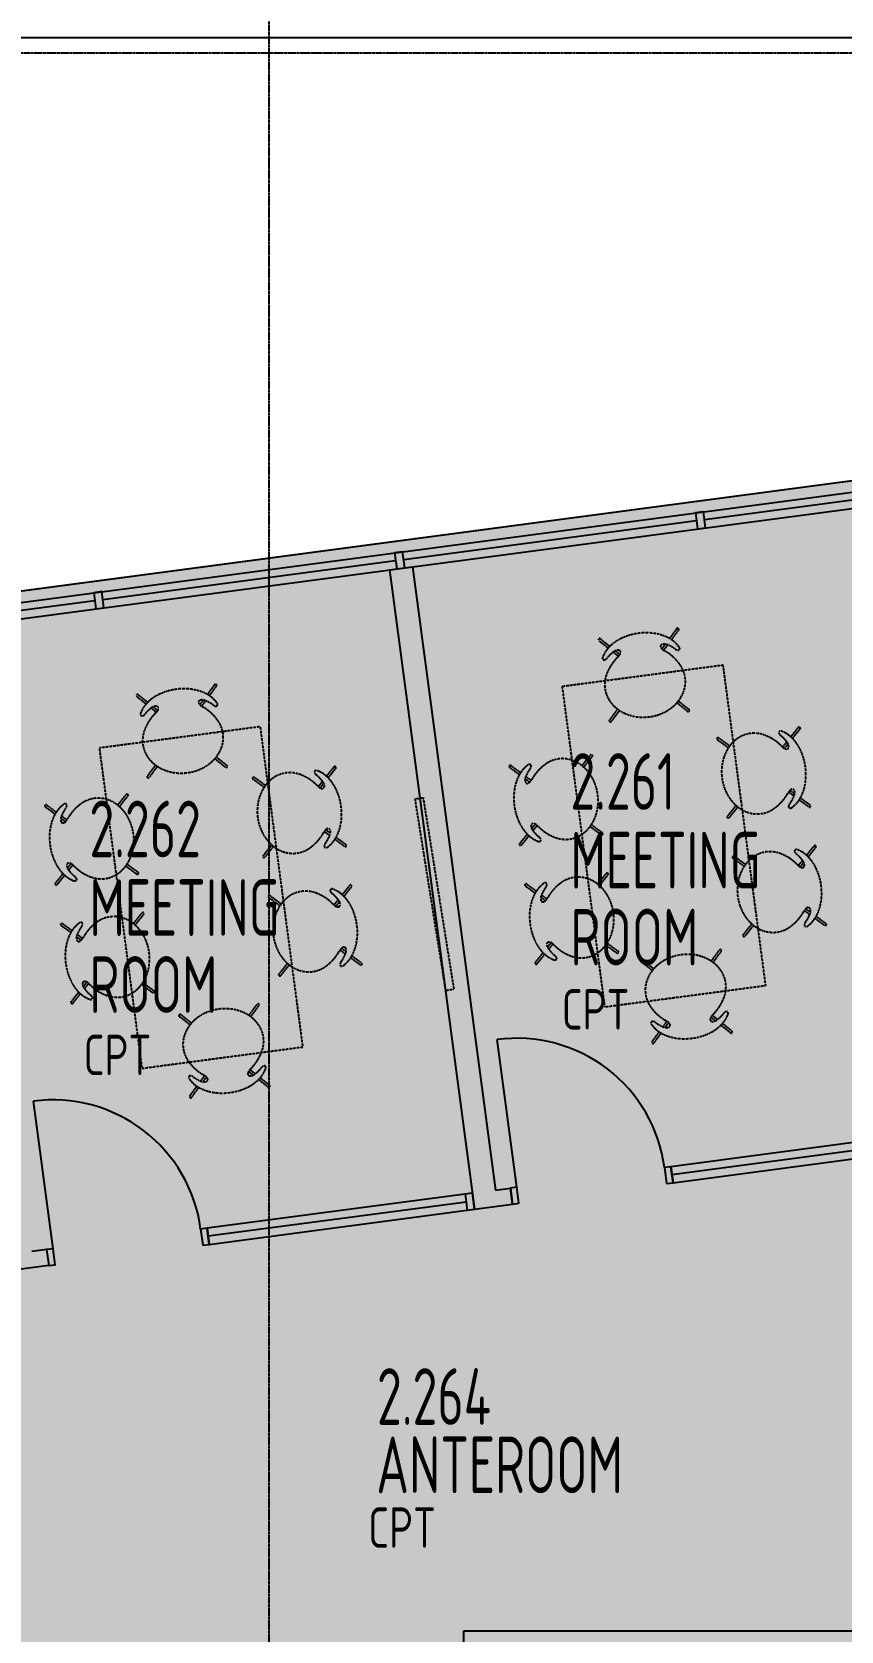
# Model space of a CAD drawing. Header units: millimetres. Extents: x -45258 to 103756, y -3540 to 105026.
# Drawn here: x 4908 to 9905, y 17043 to 26923 of the extents above; entities that cross this region are included whole.
import ezdxf
from ezdxf.enums import TextEntityAlignment as Align

# ---------------------------------------------------------------- set-up
doc = ezdxf.new("R2010")
doc.units = ezdxf.units.MM
doc.header["$LTSCALE"] = 0.4
doc.linetypes.add('BLD-80-FL-2$0$CENTER', pattern=[50.8, 31.75, -6.35, 6.35, -6.35])
doc.linetypes.add('BLD-80-FL-2$0$HIDDEN2', pattern=[4.7625, 3.175, -1.5875])
for name, color, linetype in [('BLD-80-FL-2$0$DO-EXST-6CO', 6, 'Continuous'), ('BLD-80-FL-2$0$FL-EXST-8CO', 8, 'Continuous'), ('BLD-80-FL-2$0$ST-GRID-9CE', 9, 'BLD-80-FL-2$0$CENTER'), ('BLD-80-FL-2$0$TX-EXST-6CO', 6, 'Continuous'), ('BLD-80-FL-2$0$WA-PART-6C0-EXST', 6, 'Continuous'), ('BLD-80-FL-2$0$WN-EXST-8CO', 8, 'Continuous'), ('XREF', 8, 'Continuous')]:
    doc.layers.add(name, color=color, linetype=linetype)
doc.layers.add('BLD-80-FL-2$0$FU-LOOS-8H2-EXST', color=8, linetype='BLD-80-FL-2$0$HIDDEN2', lineweight=25)
doc.layers.add('BLD-80-FL-2$0$SI-BUIL-253CO', color=253, linetype='Continuous', lineweight=25)
doc.styles.add('BLD-80-FL-2$0$ISO3098B', font='isocp2.shx', dxfattribs={"width": 0.8})

# ---------------------------------------------------------------- blocks, each defined once
blk = doc.blocks.new('BLD-80-FL-2', base_point=(226.58, 457.44))
at = {"layer": 'BLD-80-FL-2$0$SI-BUIL-253CO'}
h = blk.add_hatch(color=256, dxfattribs=at)
h.dxf.hatch_style = 1
h.paths.add_polyline_path([(33930.98, 4350.99), (36240.99, 4350.99), (36240.99, 199.98), (33930.98, 199.98)], flags=16)
h.paths.add_polyline_path([(38800, 6450.02), (41466.66, 6450.02), (41466.66, 3400.02), (38800, 3400.02)], flags=16)
h.paths.add_polyline_path([(36350, 2900.02), (39550, 2900.02), (39550, 200.02), (36350, 200.02)], flags=16)
h.paths.add_polyline_path([(41566.66, 6450.02), (44233.32, 6450.02), (44233.32, 3400.02), (41566.66, 3400.02)], flags=16)
h.paths.add_polyline_path([(38700, 6950.02), (38700, 3000.02), (36349.99, 3000.02), (36349.99, 6950.02), (29849.99, 6950.01), (29849.99, 8700.01), (27292.54, 8700.01), (27292.54, 8818.01), (28771.29, 18568.34), (29466.85, 23152.04), (16621.8, 25100.52), (16625.04, 25122.94), (16625.04, 27379.99), (12299.98, 27379.99), (12299.98, 27100), (13799.98, 27100), (13799.98, 25086.47), (219.98, 23282.48), (219.98, 19520), (3199.98, 19520), (3199.98, 17500), (199.98, 17500), (199.98, 17220), (1349.98, 17220), (1349.98, 16017.89), (739.79, 15927.75), (772.65, 15705.27), (-1172.02, 15418.02), (-327.38, 9699.99), (849.99, 9699.99), (849.99, 9474.99), (4649.78, 9474.99), (4649.78, 6950), (3600, 6950), (3600, 2989.93), (10761.85, 2240.02), (10784.76, 2458.82), (10752.61, 2462.19), (10752.61, 2550.02), (16300, 2550), (16300.02, 1881.32), (16155.36, 1896.47), (16132.45, 1677.66), (19500, 1325.05), (19500.01, 149.98), (18899.98, 147.57), (18900, -130.02), (47099.98, -129.97), (47099.98, 150.03), (46250, 150.03), (46250, 2900.03), (46999.99, 2900.03), (46999.99, 3399.98), (44333.26, 3399.98), (44333.26, 6450.02), (47099.99, 6450.02), (47099.99, 6950.02)])
at = {"layer": 'BLD-80-FL-2$0$DO-EXST-6CO'}
for p, q in [((8129.24, 20242.4), (8008.06, 21154.39)), ((5264.43, 19861.83), (5143.26, 20773.82))]:
    blk.add_line(p, q, dxfattribs=at)
for points in [[(9054.39, 20264.42), (9094.05, 20269.69), (9080.88, 20368.82), (9041.23, 20363.55)], [(8102.75, 20138), (8142.4, 20143.27), (8129.24, 20242.4), (8089.59, 20237.13)], [(6189.59, 19883.86), (6229.24, 19889.12), (6216.08, 19988.25), (6176.43, 19982.98)], [(5237.95, 19757.44), (5277.6, 19762.7), (5264.43, 19861.83), (5224.78, 19856.57)]]:
    blk.add_lwpolyline(points, close=True, dxfattribs=at)
for centre in [(8129.24, 20242.4), (5264.44, 19861.84)]:
    blk.add_arc(centre, 920, 7.566875, 97.568736, dxfattribs=at)
at = {"layer": 'BLD-80-FL-2$0$FL-EXST-8CO'}
blk.add_line((3647.67, 23737.84), (11132, 24732.05), dxfattribs=at)
blk.add_lwpolyline([(-3300.04, 21385), (-1850.01, 21385), (-1850.02, 27344.98), (12299.98, 27344.99)], dxfattribs=at)
at = {"layer": 'BLD-80-FL-2$0$FU-LOOS-8H2-EXST'}
for p, q in [((8635.81, 23619.95), (8694.87, 23572.88)), ((8643.27, 23631.91), (8702.96, 23584.33)), ((9117.95, 23694.97), (9072.75, 23633.46)), ((9128.28, 23685.37), (9083.55, 23624.51)), ((8724.72, 23549.09), (8757.47, 23522.99)), ((8736.95, 23557.24), (8765.83, 23534.22)), ((9047.01, 23598.43), (9025.14, 23568.67)), ((9060.95, 23593.76), (9036.15, 23560.01)), ((8410.5, 23337.46), (9401.79, 23469.14)), ((9401.79, 23469.14), (9665.16, 21486.56)), ((6263.64, 23349.35), (6218.44, 23287.83)), ((6273.96, 23339.75), (6229.24, 23278.89)), ((8673.87, 21354.88), (8410.5, 23337.46)), ((5781.5, 23274.33), (5840.56, 23227.26)), ((5788.95, 23286.29), (5848.65, 23238.71)), ((6192.7, 23252.81), (6170.83, 23223.05)), ((6206.64, 23248.14), (6181.84, 23214.39)), ((9119.55, 23234.39), (9183.41, 23183.49)), ((9126.14, 23247.04), (9193.87, 23193.06)), ((5870.4, 23203.47), (5903.15, 23177.37)), ((5882.64, 23211.62), (5911.52, 23188.6)), ((8752.31, 23197.38), (8701.02, 23127.59)), ((8761.97, 23186.89), (8713.62, 23121.09)), ((5551.98, 22957.73), (6543.27, 23089.41)), ((6543.27, 23089.41), (6806.64, 21106.83)), ((9867.65, 23083.45), (9820.58, 23024.39)), ((9879.61, 23075.99), (9832.03, 23016.3)), ((5815.35, 20975.14), (5551.98, 22957.73)), ((9434.59, 22957.29), (9368.79, 23005.65)), ((9445.08, 22966.95), (9375.29, 23018.24)), ((9796.79, 22994.54), (9770.69, 22961.8)), ((9804.94, 22982.31), (9781.92, 22953.43)), ((5897.99, 22851.76), (5846.71, 22781.97)), ((5907.65, 22841.27), (5859.3, 22775.47)), ((6265.24, 22888.77), (6329.09, 22837.87)), ((6271.82, 22901.42), (6339.55, 22847.44)), ((6999.81, 22839.65), (6952.74, 22780.59)), ((7011.77, 22832.19), (6964.19, 22772.5)), ((8083.1, 22837.34), (8144.61, 22792.14)), ((8092.7, 22847.66), (8153.56, 22802.94)), ((8531.03, 22845.53), (8585.01, 22913.26)), ((8543.68, 22838.94), (8594.58, 22902.8)), ((6566.75, 22713.49), (6500.95, 22761.84)), ((6577.24, 22723.15), (6507.45, 22774.43)), ((6928.95, 22750.74), (6902.85, 22717.99)), ((6937.1, 22738.51), (6914.08, 22709.62)), ((8179.64, 22766.4), (8209.4, 22744.53)), ((8184.31, 22780.34), (8218.06, 22755.54)), ((5663.19, 22601.73), (5717.17, 22669.45)), ((5675.84, 22595.14), (5726.74, 22659)), ((7501.18, 22641.6), (7550.55, 22649.5)), ((7690.9, 21456.69), (7501.18, 22641.6)), ((7550.55, 22649.5), (7740.27, 21464.59)), ((9841.46, 22658.31), (9807.71, 22683.11)), ((9846.13, 22672.25), (9816.37, 22694.12)), ((9933.08, 22590.99), (9872.21, 22635.71)), ((9942.67, 22601.31), (9881.16, 22646.51)), ((5215.26, 22593.54), (5276.77, 22548.34)), ((5224.86, 22603.86), (5285.72, 22559.14)), ((5316.47, 22536.54), (5350.22, 22511.74)), ((9482.09, 22599.71), (9431.2, 22535.85)), ((9494.74, 22593.12), (9440.76, 22525.4)), ((5311.8, 22522.6), (5341.56, 22500.73)), ((6973.62, 22414.51), (6939.87, 22439.3)), ((6978.29, 22428.45), (6948.53, 22450.32)), ((8220.83, 22456.34), (8243.85, 22485.22)), ((8228.98, 22444.11), (8255.08, 22476.85)), ((8580.69, 22471.7), (8650.48, 22420.41)), ((8591.18, 22481.36), (8656.98, 22433.01)), ((6614.25, 22355.91), (6563.35, 22292.05)), ((6626.9, 22349.32), (6572.92, 22281.59)), ((7065.23, 22347.18), (7004.37, 22391.91)), ((7074.83, 22357.51), (7013.32, 22402.71)), ((8146.16, 22362.66), (8193.74, 22422.35)), ((8158.12, 22355.2), (8205.19, 22414.26)), ((9964.89, 22351.44), (9917.82, 22292.38)), ((9976.85, 22343.99), (9929.27, 22284.29)), ((5352.99, 22212.54), (5376.01, 22241.42)), ((5361.14, 22200.3), (5387.24, 22233.05)), ((5723.34, 22237.56), (5789.14, 22189.2)), ((9531.83, 22225.29), (9466.03, 22273.64)), ((9542.32, 22234.95), (9472.53, 22286.23)), ((9894.03, 22262.54), (9867.93, 22229.79)), ((9902.18, 22250.3), (9879.16, 22221.42)), ((5278.32, 22118.86), (5325.9, 22178.55)), ((5290.28, 22111.4), (5337.35, 22170.46)), ((5712.85, 22227.89), (5782.64, 22176.61)), ((8628.27, 22113.52), (8682.25, 22181.25)), ((8640.92, 22106.94), (8691.82, 22170.79)), ((6674.48, 21991.14), (6604.69, 22042.43)), ((7097.05, 22107.64), (7049.98, 22048.58)), ((7109.01, 22100.18), (7061.43, 22040.49)), ((8180.34, 22105.33), (8241.86, 22060.13)), ((8189.94, 22115.66), (8250.8, 22070.93)), ((8276.88, 22034.4), (8306.64, 22012.53)), ((8281.55, 22048.33), (8315.3, 22023.54)), ((5760.43, 21869.72), (5814.41, 21937.45)), ((6663.99, 21981.48), (6598.19, 22029.84)), ((7026.19, 22018.73), (7000.09, 21985.99)), ((7034.34, 22006.5), (7011.32, 21977.62)), ((9938.7, 21926.3), (9904.95, 21951.1)), ((9943.37, 21940.24), (9913.61, 21962.11)), ((5312.5, 21861.53), (5374.01, 21816.33)), ((5322.1, 21871.85), (5382.96, 21827.13)), ((5773.08, 21863.13), (5823.98, 21926.99)), ((9579.33, 21867.7), (9528.44, 21803.85)), ((9591.98, 21861.11), (9538, 21793.39)), ((10030.32, 21858.98), (9969.45, 21903.7)), ((10039.91, 21869.3), (9978.4, 21914.5)), ((5409.04, 21790.59), (5438.8, 21768.72)), ((5413.71, 21804.53), (5447.46, 21779.73)), ((8318.07, 21724.34), (8341.09, 21753.22)), ((8326.22, 21712.1), (8352.32, 21744.85)), ((8677.93, 21739.69), (8747.72, 21688.41)), ((8688.42, 21749.35), (8754.22, 21701)), ((7070.86, 21682.5), (7037.11, 21707.3)), ((7075.53, 21696.44), (7045.77, 21718.31)), ((7162.47, 21615.18), (7101.61, 21659.9)), ((7172.07, 21625.5), (7110.56, 21670.7)), ((8243.4, 21630.65), (8290.98, 21690.34)), ((8255.36, 21623.19), (8302.43, 21682.26)), ((8973.75, 21592.65), (8909.89, 21643.54)), ((9331.33, 21640.15), (9379.69, 21705.95)), ((9341, 21629.66), (9392.28, 21699.45)), ((6711.49, 21623.9), (6660.59, 21560.04)), ((6724.14, 21617.31), (6670.16, 21549.59)), ((8967.16, 21580), (8899.44, 21633.98)), ((5375.56, 21386.85), (5423.14, 21446.54)), ((5450.23, 21480.53), (5473.25, 21509.41)), ((5458.38, 21468.3), (5484.48, 21501.04)), ((5810.09, 21495.89), (5879.88, 21444.6)), ((5820.58, 21505.55), (5886.38, 21457.2)), ((7740.27, 21464.59), (7690.9, 21456.69)), ((9665.16, 21486.56), (8673.87, 21354.88)), ((5387.52, 21379.39), (5434.59, 21438.45)), ((6475.7, 21304.48), (6524.05, 21370.28)), ((6485.36, 21293.99), (6536.64, 21363.78)), ((6111.53, 21244.33), (6043.8, 21298.31)), ((6118.11, 21256.98), (6054.26, 21307.87)), ((9032.35, 21233.28), (9057.15, 21267.03)), ((9046.29, 21228.61), (9068.16, 21258.37)), ((9356.35, 21269.8), (9327.47, 21292.82)), ((9368.59, 21277.95), (9335.84, 21304.05)), ((9450.03, 21195.13), (9390.34, 21242.71)), ((9457.49, 21207.09), (9398.43, 21254.16)), ((8965.03, 21141.67), (9009.75, 21202.53)), ((8975.35, 21132.07), (9020.55, 21193.58)), ((6806.64, 21106.83), (5815.35, 20975.14)), ((6500.71, 20934.13), (6471.83, 20957.15)), ((6512.95, 20942.28), (6480.2, 20968.38)), ((6109.39, 20806), (6154.11, 20866.86)), ((6119.71, 20796.4), (6164.92, 20857.91)), ((6176.71, 20897.61), (6201.51, 20931.36)), ((6190.65, 20892.94), (6212.52, 20922.7)), ((6594.4, 20859.46), (6534.7, 20907.04)), ((6601.86, 20871.42), (6542.79, 20918.49))]:
    blk.add_line(p, q, dxfattribs=at)
for centre, radius, start, end in [((8640.53, 23625.39), 7, 46.017065, 236.772387), ((9122.3, 23689.39), 7, 318.361448, 149.11677), ((8950.14, 23313.73), 283.86, 133.636031, 158.921003), ((8904.79, 23307.7), 283.86, 36.212831, 61.054228), ((6267.98, 23343.77), 7, 318.361448, 149.11677), ((5786.21, 23279.77), 7, 46.017065, 236.772387), ((6095.83, 22968.11), 283.86, 133.636031, 158.921003), ((6050.47, 22962.08), 283.86, 36.212831, 61.054228), ((8707.16, 23123.8), 7, 138.145803, 328.526792), ((9188.93, 23187.8), 7, 226.607042, 56.988031), ((9561.43, 22769.12), 283.86, 43.636031, 68.921003), ((9873.09, 23078.73), 7, 316.017065, 146.772387), ((9371.5, 23012.1), 7, 48.145803, 238.526792), ((6334.61, 22842.18), 7, 226.607042, 56.988031), ((7005.25, 22834.93), 7, 316.017065, 146.772387), ((8088.68, 22841.69), 7, 48.361451, 239.116773), ((8470.37, 22624.18), 283.86, 126.212834, 151.497806), ((8590.27, 22908.32), 7, 316.607045, 146.988034), ((5852.85, 22778.18), 7, 138.145803, 328.526792), ((6503.66, 22768.3), 7, 48.145803, 238.526792), ((6693.59, 22525.31), 283.86, 43.636031, 68.921003), ((5722.43, 22664.52), 7, 316.607045, 146.988034), ((9555.4, 22814.48), 283.86, 306.212831, 331.054228), ((5220.84, 22597.89), 7, 48.361451, 239.116773), ((5602.53, 22380.38), 283.86, 126.212834, 151.497806), ((9435.5, 22530.33), 7, 136.607042, 326.988031), ((9937.09, 22596.96), 7, 228.361448, 59.11677), ((6687.56, 22570.67), 283.86, 306.212831, 331.054228), ((8464.34, 22669.54), 283.86, 224.079609, 248.921006), ((8654.27, 22426.55), 7, 228.145806, 58.526795), ((7069.25, 22353.16), 7, 228.361448, 59.11677), ((8152.68, 22359.92), 7, 136.017067, 326.77239), ((9970.33, 22346.73), 7, 316.017065, 146.772387), ((6567.66, 22286.53), 7, 136.607042, 326.988031), ((9468.74, 22280.09), 7, 48.145803, 238.526792), ((9658.67, 22037.11), 283.86, 43.636031, 68.921003), ((5596.5, 22425.73), 283.86, 224.079609, 248.921006), ((5786.43, 22182.75), 7, 228.145806, 58.526795), ((8687.51, 22176.31), 7, 316.607045, 146.988034), ((5284.84, 22116.12), 7, 136.017067, 326.77239), ((6600.9, 22036.29), 7, 48.145803, 238.526792), ((6790.83, 21793.31), 283.86, 43.636031, 68.921003), ((7102.49, 22102.92), 7, 316.017065, 146.772387), ((8185.92, 22109.68), 7, 48.361451, 239.116773), ((8567.61, 21892.17), 283.86, 126.212834, 151.497806), ((5819.67, 21932.51), 7, 316.607045, 146.988034), ((9652.64, 22082.47), 283.86, 306.212831, 331.054228), ((5318.08, 21865.88), 7, 48.361451, 239.116773), ((5699.77, 21648.37), 283.86, 126.212834, 151.497806), ((10034.33, 21864.96), 7, 228.361448, 59.11677), ((8561.58, 21937.53), 283.86, 224.079609, 248.921006), ((9532.74, 21798.33), 7, 136.607042, 326.988031), ((6784.8, 21838.67), 283.86, 306.212831, 331.054228), ((8751.51, 21694.55), 7, 228.145806, 58.526795), ((8904.37, 21639.24), 7, 46.607045, 236.988034), ((9386.14, 21703.24), 7, 318.145806, 148.526795), ((6664.9, 21554.52), 7, 136.607042, 326.988031), ((7166.49, 21621.15), 7, 228.361448, 59.11677), ((8249.92, 21627.91), 7, 136.017067, 326.77239), ((5693.74, 21693.73), 283.86, 224.079609, 248.921006), ((5883.67, 21450.74), 7, 228.145806, 58.526795), ((5382.08, 21384.11), 7, 136.017067, 326.77239), ((6530.5, 21367.57), 7, 318.145806, 148.526795), ((9188.51, 21519.34), 283.86, 216.212834, 241.497806), ((9143.15, 21513.31), 283.86, 314.079609, 338.921006), ((6048.74, 21303.57), 7, 46.607045, 236.988034), ((9452.77, 21201.65), 7, 226.017067, 56.77239), ((6287.52, 21177.64), 283.86, 314.079609, 338.921006), ((8971, 21137.65), 7, 138.361451, 329.116773), ((6332.88, 21183.67), 283.86, 216.212834, 241.497806), ((6597.14, 20865.98), 7, 226.017067, 56.77239), ((6115.37, 20801.98), 7, 138.361451, 329.116773)]:
    blk.add_arc(centre, radius, start, end, dxfattribs=at)
for centre, major_axis, ratio, start_param, end_param in [((8902.89, 23495.71), (247.82, 32.92), 0.6804, 0.3358592, 2.7659247), ((8675.36, 23519.27), (12.4, 18.13), 0.6193912, 1.5707963, 4.712389), ((8907.71, 23459.44), (247.82, 32.92), 0.61236, 2.2948606, 2.5926936), ((8737.06, 23532.24), (-30.25, -23.47), 0.5378224, 1.5707963, 4.712389), ((9053.43, 23574.26), (-35.33, 14.76), 0.5378224, 4.712389, 7.8539816), ((8907.71, 23459.44), (247.82, 32.92), 0.61236, 0.5433367, 0.8236894), ((9116.38, 23577.86), (16.7, -14.26), 0.6193912, 4.712389, 7.8539816), ((8921.31, 23357.03), (247.82, 32.92), 0.84, 2.7020531, 6.7227292), ((6048.57, 23150.09), (247.82, 32.92), 0.6804, 0.3358592, 2.7659247), ((5882.75, 23186.61), (-30.25, -23.47), 0.5378224, 1.5707963, 4.712389), ((6199.11, 23228.64), (-35.33, 14.76), 0.5378224, 4.712389, 7.8539816), ((6053.39, 23113.82), (247.82, 32.92), 0.61236, 0.5433367, 0.8236894), ((6262.06, 23232.24), (16.7, -14.26), 0.6193912, 4.712389, 7.8539816), ((6067, 23011.41), (247.82, 32.92), 0.84, 2.7020531, 6.7227292), ((5821.04, 23173.65), (12.4, 18.13), 0.6193912, 1.5707963, 4.712389), ((6053.39, 23113.82), (247.82, 32.92), 0.61236, 2.2948606, 2.5926936), ((9604.73, 22797.95), (32.92, -247.82), 0.84, 2.7020531, 6.7227292), ((9766.97, 23043.9), (18.13, -12.4), 0.6193912, 1.5707963, 4.712389), ((9707.14, 22811.55), (32.92, -247.82), 0.61236, 2.2948606, 2.5926936), ((9743.41, 22816.37), (32.92, -247.82), 0.6804, 0.3358592, 2.7659247), ((9779.94, 22982.2), (-23.47, 30.25), 0.5378224, 1.5707963, 4.712389), ((6736.89, 22554.15), (32.92, -247.82), 0.84, 2.7020531, 6.7227292), ((8282.36, 22622.28), (32.92, -247.82), 0.6804, 3.5172606, 5.9473261), ((8318.63, 22627.1), (32.92, -247.82), 0.61236, 3.6904917, 3.9883247), ((8200.21, 22835.77), (14.26, 16.7), 0.6193912, 4.712389, 7.8539816), ((8421.04, 22640.71), (32.92, -247.82), 0.84, 5.8436414, 9.8643176), ((6899.13, 22800.1), (18.13, -12.4), 0.6193912, 1.5707963, 4.712389), ((6839.3, 22567.75), (32.92, -247.82), 0.61236, 2.2948606, 2.5926936), ((6912.1, 22738.39), (-23.47, 30.25), 0.5378224, 1.5707963, 4.712389), ((6875.57, 22572.57), (32.92, -247.82), 0.6804, 0.3358592, 2.7659247), ((8203.81, 22772.82), (-14.76, -35.33), 0.5378224, 4.712389, 7.8539816), ((5553.2, 22396.9), (32.92, -247.82), 0.84, 5.8436414, 9.8643176), ((9821.96, 22665.83), (14.76, 35.33), 0.5378224, 4.712389, 7.8539816), ((9707.14, 22811.55), (32.92, -247.82), 0.61236, 0.5433367, 0.8236894), ((5414.52, 22378.48), (32.92, -247.82), 0.6804, 3.5172606, 5.9473261), ((5335.97, 22529.02), (-14.76, -35.33), 0.5378224, 4.712389, 7.8539816), ((5450.79, 22383.3), (32.92, -247.82), 0.61236, 3.6904917, 3.9883247), ((5332.37, 22591.97), (14.26, 16.7), 0.6193912, 4.712389, 7.8539816), ((9825.56, 22602.88), (-14.26, -16.7), 0.6193912, 4.712389, 7.8539816), ((6954.12, 22422.03), (14.76, 35.33), 0.5378224, 4.712389, 7.8539816), ((8245.83, 22456.46), (23.47, -30.25), 0.5378224, 1.5707963, 4.712389), ((8318.63, 22627.1), (32.92, -247.82), 0.61236, 5.4594959, 5.7398487), ((6957.72, 22359.08), (-14.26, -16.7), 0.6193912, 4.712389, 7.8539816), ((6839.3, 22567.75), (32.92, -247.82), 0.61236, 0.5433367, 0.8236894), ((8258.8, 22394.75), (-18.13, 12.4), 0.6193912, 1.5707963, 4.712389), ((9701.97, 22065.94), (32.92, -247.82), 0.84, 2.7020531, 6.7227292), ((9864.21, 22311.9), (18.13, -12.4), 0.6193912, 1.5707963, 4.712389), ((5377.99, 22212.65), (23.47, -30.25), 0.5378224, 1.5707963, 4.712389), ((9804.38, 22079.55), (32.92, -247.82), 0.61236, 2.2948606, 2.5926936), ((9877.18, 22250.19), (-23.47, 30.25), 0.5378224, 1.5707963, 4.712389), ((9840.65, 22084.36), (32.92, -247.82), 0.6804, 0.3358592, 2.7659247), ((5450.79, 22383.3), (32.92, -247.82), 0.61236, 5.4594959, 5.7398487), ((5390.96, 22150.95), (-18.13, 12.4), 0.6193912, 1.5707963, 4.712389), ((8518.28, 21908.7), (32.92, -247.82), 0.84, 5.8436414, 9.8643176), ((6834.13, 21822.14), (32.92, -247.82), 0.84, 2.7020531, 6.7227292), ((6996.37, 22068.09), (18.13, -12.4), 0.6193912, 1.5707963, 4.712389), ((6936.54, 21835.74), (32.92, -247.82), 0.61236, 2.2948606, 2.5926936), ((6972.81, 21840.56), (32.92, -247.82), 0.6804, 0.3358592, 2.7659247), ((8379.6, 21890.28), (32.92, -247.82), 0.6804, 3.5172606, 5.9473261), ((8301.05, 22040.81), (-14.76, -35.33), 0.5378224, 4.712389, 7.8539816), ((8415.87, 21895.09), (32.92, -247.82), 0.61236, 3.6904917, 3.9883247), ((8297.45, 22103.77), (14.26, 16.7), 0.6193912, 4.712389, 7.8539816), ((5650.44, 21664.9), (32.92, -247.82), 0.84, 5.8436414, 9.8643176), ((7009.34, 22006.39), (-23.47, 30.25), 0.5378224, 1.5707963, 4.712389), ((9919.2, 21933.83), (14.76, 35.33), 0.5378224, 4.712389, 7.8539816), ((5511.76, 21646.47), (32.92, -247.82), 0.6804, 3.5172606, 5.9473261), ((5548.03, 21651.29), (32.92, -247.82), 0.61236, 3.6904917, 3.9883247), ((5429.61, 21859.96), (14.26, 16.7), 0.6193912, 4.712389, 7.8539816), ((9922.8, 21870.87), (-14.26, -16.7), 0.6193912, 4.712389, 7.8539816), ((9804.38, 22079.55), (32.92, -247.82), 0.61236, 0.5433367, 0.8236894), ((5433.21, 21797.01), (-14.76, -35.33), 0.5378224, 4.712389, 7.8539816), ((8343.08, 21724.45), (23.47, -30.25), 0.5378224, 1.5707963, 4.712389), ((7051.36, 21690.02), (14.76, 35.33), 0.5378224, 4.712389, 7.8539816), ((6936.54, 21835.74), (32.92, -247.82), 0.61236, 0.5433367, 0.8236894), ((8415.87, 21895.09), (32.92, -247.82), 0.61236, 5.4594959, 5.7398487), ((8356.04, 21662.74), (-18.13, 12.4), 0.6193912, 1.5707963, 4.712389), ((9171.99, 21470.01), (247.82, 32.92), 0.84, 5.8436414, 9.8643176), ((7054.96, 21627.07), (-14.26, -16.7), 0.6193912, 4.712389, 7.8539816), ((5475.23, 21480.65), (23.47, -30.25), 0.5378224, 1.5707963, 4.712389), ((5548.03, 21651.29), (32.92, -247.82), 0.61236, 5.4594959, 5.7398487), ((5488.2, 21418.94), (-18.13, 12.4), 0.6193912, 1.5707963, 4.712389), ((6316.35, 21134.34), (247.82, 32.92), 0.84, 5.8436414, 9.8643176), ((8976.92, 21249.18), (-16.7, 14.26), 0.6193912, 4.712389, 7.8539816), ((9190.41, 21331.33), (247.82, 32.92), 0.6804, 3.5172606, 5.9473261), ((9185.59, 21367.6), (247.82, 32.92), 0.61236, 3.6904917, 3.9883247), ((9039.87, 21252.78), (35.33, -14.76), 0.5378224, 4.712389, 7.8539816), ((9356.23, 21294.8), (30.25, 23.47), 0.5378224, 1.5707963, 4.712389), ((9185.59, 21367.6), (247.82, 32.92), 0.61236, 5.4594959, 5.7398487), ((9417.94, 21307.77), (-12.4, -18.13), 0.6193912, 1.5707963, 4.712389), ((6334.77, 20995.66), (247.82, 32.92), 0.6804, 3.5172606, 5.9473261), ((6500.6, 20959.13), (30.25, 23.47), 0.5378224, 1.5707963, 4.712389), ((6329.95, 21031.93), (247.82, 32.92), 0.61236, 5.4594959, 5.7398487), ((6562.3, 20972.1), (-12.4, -18.13), 0.6193912, 1.5707963, 4.712389), ((6121.28, 20913.51), (-16.7, 14.26), 0.6193912, 4.712389, 7.8539816), ((6329.95, 21031.93), (247.82, 32.92), 0.61236, 3.6904917, 3.9883247), ((6184.23, 20917.11), (35.33, -14.76), 0.5378224, 4.712389, 7.8539816)]:
    blk.add_ellipse(centre, major_axis=major_axis, ratio=ratio, start_param=start_param, end_param=end_param, dxfattribs=at)
at = {"layer": 'BLD-80-FL-2$0$SI-BUIL-253CO', "flags": 128}
blk.add_lwpolyline([(3199.98, 17500), (3199.98, 19520), (219.98, 19520), (219.98, 23282.48), (13799.98, 25086.47), (13799.98, 27100), (12299.98, 27100), (12299.98, 27379.99), (16625.04, 27379.99), (16625.04, 25122.94), (16621.8, 25100.52), (29466.85, 23152.04)], dxfattribs=at)
at = {"layer": 'BLD-80-FL-2$0$ST-GRID-9CE'}
for p, q in [((6600, -2523.99), (6599.98, 31749.99)), ((84082.76, 27250), (-5320.19, 27250))]:
    blk.add_line(p, q, dxfattribs=at)
at = {"layer": 'BLD-80-FL-2$0$WA-PART-6C0-EXST'}
for p, q in [((7343.05, 24057.25), (7485.8, 24076.21)), ((7343.05, 24057.25), (7867.83, 20106.8)), ((7485.8, 24076.21), (7997.41, 20224.89)), ((7997.41, 20224.89), (8089.58, 20237.14)), ((8102.75, 20138.01), (8089.58, 20237.14)), ((7867.83, 20106.8), (8102.75, 20138.01)), ((5224.78, 19856.57), (5134.57, 19844.58)), ((5224.78, 19856.57), (5237.95, 19757.44)), ((5237.95, 19757.44), (3299.98, 19500)), ((14699.99, 17500.02), (7799.99, 17500.01)), ((7799.99, 17500.01), (7799.99, 17200))]:
    blk.add_line(p, q, dxfattribs=at)
at = {"layer": 'BLD-80-FL-2$0$WN-EXST-8CO'}
for p, q in [((3656.89, 23668.45), (11136.81, 24662.1)), ((3674.46, 23569.91), (11154.38, 24563.55)), ((10262.12, 24495.46), (9289.13, 24366.21)), ((9239.56, 24359.62), (7430.42, 24119.29)), ((7380.86, 24112.71), (5571.71, 23872.38)), ((5522.15, 23865.8), (4582.67, 23741)), ((10695.7, 20532.9), (9087.46, 20319.25)), ((7816.64, 20150.44), (6222.66, 19938.69))]:
    blk.add_line(p, q, dxfattribs=at)
for points in [[(9246.15, 24310.06), (9295.71, 24316.64), (9282.54, 24415.77), (9232.98, 24409.19)], [(7387.44, 24063.15), (7437, 24069.73), (7423.84, 24168.86), (7374.27, 24162.28)], [(5528.73, 23816.23), (5578.3, 23822.82), (5565.13, 23921.95), (5515.56, 23915.36)], [(10733.72, 20588.39), (9080.88, 20368.82), (9094.05, 20269.69), (10746.89, 20489.26)], [(7854.66, 20205.93), (6216.07, 19988.25), (6229.24, 19889.13), (7867.83, 20106.8)], [(7854.66, 20205.93), (7810.06, 20200), (7823.22, 20100.87), (7867.83, 20106.8)]]:
    blk.add_lwpolyline(points, close=True, dxfattribs=at)
at = {"layer": 'BLD-80-FL-2$0$TX-EXST-6CO', "linetype": 'Continuous', "style": 'BLD-80-FL-2$0$ISO3098B', "width": 0.714286}
for s, p in [('2.261', (8459.82, 22924.13)), ('2.262', (5489.12, 22630.79)), ('MEETING', (8459.82, 22437.68)), ('MEETING', (5489.12, 22144.34)), ('ROOM', (8459.82, 21962.68)), ('ROOM', (5489.12, 21669.33)), ('2.264', (7265.5, 19123.88)), ('ANTEROOM', (7261.2, 18701.72))]:
    blk.add_text(s, height=350, rotation=0.00005, dxfattribs=at).set_placement(p, align=Align.TOP_LEFT)
at = {"layer": 'BLD-80-FL-2$0$TX-EXST-6CO', "style": 'BLD-80-FL-2$0$ISO3098B', "width": 0.8}
for p in [(8406.54, 21340.95), (5453.39, 21059.53), (7211.22, 18139.15)]:
    blk.add_text('CPT', height=250, rotation=0.00005, dxfattribs=at).set_placement(p, align=Align.MIDDLE_LEFT)

msp = doc.modelspace()

# ---------------------------------------------------------------- block references
at = {"layer": 'XREF'}
msp.add_blockref('BLD-80-FL-2', (0, 0), dxfattribs=at)

doc.saveas('drawing.dxf')
